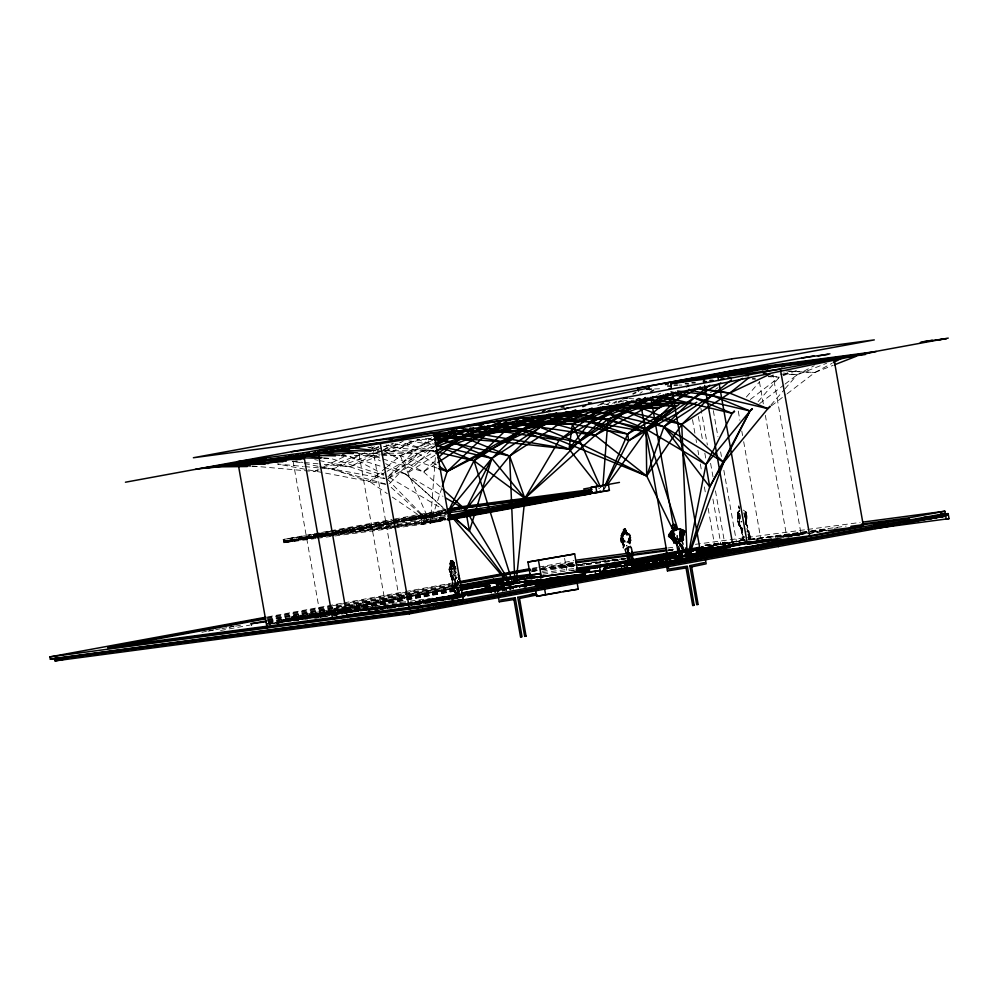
<?xml version="1.0" encoding="UTF-8"?>
<svg xmlns="http://www.w3.org/2000/svg" width="999" height="999" viewBox="0 0 999 999"><rect width="100%" height="100%" fill="white"/><g stroke="black" fill="none" stroke-linecap="round" stroke-linejoin="round"><path stroke-width="0.75" stroke-dasharray="5 3.75" d="M740.134 525.486L739.36 525.049C738.848 521.241 739.447 524.925 739.572 525.649C736.613 523.314 737.462 517.644 738.186 514.16L739.547 519.492L739.248 524.825L742.482 530.769L739.672 526.186L738.736 521.366M452.41 565.921L452.185 564.185L452.834 566.283M745.429 521.728L745.504 517.057L744.255 512.999M746.54 523.951L745.666 524.5L746.665 522.889L746.678 515.447M450.999 567.981L451.098 568.968L451.985 568.893L450.999 567.981C448.301 570.017 455.931 589.547 450.487 575.761L448.963 568.993L450.462 566.183L450.387 562.337L451.198 566.483L452.397 566.47L452.535 563.536L453.671 561.8L451.848 560.601M453.159 579.87L453.434 578.583L451.223 573.563L451.098 568.968L451.985 568.893M746.515 523.289L746.241 524.1L746.515 523.289C745.766 521.016 748.613 515.521 745.766 514.785L745.866 516.121L746.715 515.896L746.278 513.723L746.64 514.947L745.204 516.221L745.604 518.006L744.717 514.885M455.556 577.31L456.705 577.11L454.895 576.997L455.994 577.697L455.731 593.006C451.511 590.921 453.396 581.381 451.261 576.698L451.523 577.634C454.245 582.479 449.5 576.785 450.749 574.75M737.824 518.531L738.186 514.16M451.061 576.398L451.073 575.387L451.061 576.398L450.487 575.761M739.422 509.303L739.06 507.38M738.323 521.453L738.461 524.512L739.572 525.649M745.366 516.545L746.228 516.745L746.016 521.603L745.704 519.48M739.472 510.851L737.312 512.537L737.874 518.169L739.859 518.556L738.935 522.065M738.261 524.775C740.534 527.959 739.272 521.078 739.859 524.937M453.821 588.024L454.433 593.93L454.283 592.432L455.731 593.006L455.282 590.846M745.828 523.988L745.504 517.057M744.592 536.613L743.418 537.4L743.456 536.475M746.89 519.055L746.99 516.858M451.948 574.987C451.086 564.835 450.824 580.332 453.209 572.502L453.034 571.116L451.136 573.364L453.159 577.622M452.547 567.207L451.536 564.123L452.272 561.088L454.008 561.688L454.445 564.747M748.438 534.44L748.825 539.448L747.939 535.951M738.074 518.419L739.61 519.155L738.923 524.812L739.772 525.624M748.701 539.123L749.887 538.985L750.286 536.738L749.562 536.101L750.561 537.212L750.461 537.887L749.65 534.79L748.9 536.613L749.125 535.339M450.886 565.434L450.899 568.581L450.037 562.125L451.373 560.302L453.808 561.038L453.833 564.685C452.11 564.585 451.71 566.733 452.759 565.084M453.071 588.686L453.146 587.4M456.88 587.849L457.317 593.955L459.84 595.179L458.616 592.494M746.378 514.273L746.091 512L745.679 513.998L744.917 511.7M738.823 505.606L739.048 508.391M452.647 563.024L453.521 562.462L453.833 563.186L452.709 566.445M455.781 567.257L454.582 565.809L454.208 566.808C454.145 564.61 454.97 569.817 453.321 564.922L454.258 562.799L451.361 561.101M455.244 573.788L455.994 572.427M746.952 531.343L746.902 532.042L748.963 531.518L747.602 531.456L749.063 532.679L749.238 536.001M742.282 534.602L740.484 527.584L742.519 531.855L741.77 533.903L742.657 538.686L740.184 540.559L742.457 538.436M450.449 564.835L450.324 563.773L451.086 568.031L449.675 569.867L450.599 566.608M451.198 566.483L449.95 563.698M737.399 517.819L738.998 516.733L739.585 518.006L737.562 512.674L738.548 511.638L738.036 512.874L740.134 514.747L740.247 518.444M454.37 586.575L455.556 578.334L457.442 577.222M454.97 587.587L455.519 584.727L454.208 584.827L454.957 591.67L455.931 592.195M749.35 533.791L749.45 532.917M749.487 537.112L750.286 536.738L750.599 538.611L749.05 539.31L748.288 537.137M457.917 584.977L457.717 580.644M739.26 518.681L738.96 524.175M454.483 568.668L454.345 566.595L455.769 574.413M455.357 576.036L454.145 575.724L456.143 575.724M741.47 532.504L741.345 530.806M455.831 572.489L455.769 568.031L455.831 572.489L453.109 574.55L455.606 575.024L451.148 576.86M454.32 594.38L456.356 595.829L454.595 595.017L454.445 593.581M451.923 565.297L452.497 564.585M452.347 566.495L451.61 563.161L452.797 569.967M451.123 566.346L451.373 564.81L451.748 567.007M745.679 513.998L745.853 512.025M455.244 586.425L455.994 577.697L455.219 578.421L455.994 577.697M454.183 565.247L454.77 566.508L454.12 564.273L455.606 568.918M745.017 516.183L744.904 515.909M453.096 586.775L453.321 585.501M457.467 592.182L458.129 591.72L457.405 587.162M460.339 594.168L459.615 595.267L458.216 594.517L457.754 592.719M453.746 564.497L452.859 566.77M745.479 517.195L746.29 516.221L745.903 522.077M453.034 566.258L454.27 563.873M746.016 521.603L745.791 519.505L746.128 523.951M449.975 574.675L451.323 573.563M738.998 516.733L739.585 518.006M450.499 567.869L450.274 568.781L450.861 568.194M455.207 581.593L455.606 580.894M748.501 536.151L748.938 534.24L746.715 524.3L747.477 529.458L746.852 528.396M742.419 537.087L742.632 538.786L740.184 540.559L744.555 539.922L740.734 540.434M452.285 578.121L450.686 573.101L449.962 567.907L450.899 566.421L450.074 563.836L450.149 566.795L450 563.286L450.324 568.693M739.41 523.613L738.935 522.939M452.297 565.097L452.672 565.809M454.732 567.607L454.745 565.559M453.833 562.262L452.272 561.088L451.635 562.924L452.36 560.389M453.259 565.122L454.108 567.182L453.921 566.221M455.644 579.345L456.131 577.897L455.644 579.345L455.619 578.396M738.623 518.556L738.636 517.432M737.624 517.544L737.924 514.073M441.92 487.699L430.369 523.139L392.32 497.102M738.423 524.737L738.111 521.241M451.585 563.623L451.748 565.184M452.26 565.359L454.533 566.208L452.884 564.76L452.522 561.588M450.761 561.738L451.398 564.198L451.748 561.525L451.623 562.387M456.418 595.479C457.167 595.991 458.341 594.043 455.444 592.007L456.381 594.018L455.944 591.72M745.304 519.393L745.978 520.254L745.454 523.251M739.098 517.02L738.373 514.922L737.836 517.182M453.009 568.931L453.521 567.744L454.108 568.369M739.485 519.43L739.647 517.307M604.32 487.312L603.096 490.109L604.607 487.4M450.586 564.485L450.899 566.421L450.049 566.933L450.749 565.721M741.92 532.067L741.583 532.792L741.87 531.505M454.87 583.541L454.208 584.827L455.694 585.776L454.333 586.063L455.519 584.727M454.395 565.846L454.92 566.982L454.021 567.107M737.312 512.537L739.248 511.613L739.21 510.377M749.075 539.373L749.213 537.824C748.363 540.272 752.022 539.41 750.449 537.175M745.529 523.688L746.465 522.989L745.978 520.254L745.604 520.954M456.181 595.879L457.842 595.217L456.943 595.504M738.985 513.211L740.134 514.747L739.859 518.556M626.66 545.904L627.01 545.317L626.398 546.003M738.761 511.201L739.173 510.576M454.545 568.094L454.283 567.245M452.372 565.347L452.535 563.536M456.655 586.026L457.517 591.308L459.14 591.42L459.365 590.172M604.27 489.023L606.056 486.525M741.807 521.303L740.771 521.84L741.683 522.015M739.248 515.784L739.422 516.583L739.972 515.521L738.436 516.87M749.262 538.948L750.873 538.911L750.024 539.273C746.528 539.46 753.808 538.848 748.825 539.448L750.511 539.148L750.536 538.174M452.322 580.981L452.035 579.882L454.008 578.284L452.41 580.207L453.608 579.457M455.232 595.279L457.505 595.516M746.365 397.028L759.515 381.868M758.091 401.648L779.345 377.172L768.755 375.786M770.828 405.119L783.99 389.96M785.002 388.798L797.152 374.812L814.222 365.696M389.485 483.703L418.069 453.346L434.303 445.292M745.729 522.664L745.754 521.341M452.097 578.646L452.11 579.582M446.441 511.301L387.974 476.573L418.181 447.614L431.68 437.712M383.966 467.295L405.781 474.213L435.989 445.254M382.867 458.941L423.576 471.853L435.889 460.052M453.171 563.349L453.521 562.462L453.509 565.084M455.731 572.252L455.394 573.164L454.32 569.805L455.556 572.877M386.064 467.607L369.493 481.481L277.572 464.011L303.284 466.446M387.25 466.62L400.262 455.719L432.729 439.597L425.124 438.399M319.805 466.658L387.3 479.12L418.069 453.346L433.866 447.54M750.324 399.438L779.345 377.172L768.568 376.698M759.665 403.559L783.853 385.015M785.052 384.091L797.152 374.812L826.66 363.261M771.428 405.831L785.938 394.705M787.137 393.781L814.947 372.452L832.03 363.336M744.929 516.196L745.691 515.884M743.556 538.761L740.871 539.959M451.136 573.364L449.463 570.741L449.8 572.989M745.891 523.863L746.265 523.389M639.909 393.431L642.369 391.695M606.343 404.845L610.052 402.272M454.77 566.508L453.608 565.534M710.476 392.657L714.26 390.147M715.534 389.31L718.056 387.624M387.974 476.573L434.69 446.103M385.651 463.686L405.781 474.213L435.614 454.745M376.973 450.686L384.677 451.498L423.576 471.853L436.551 463.386M453.159 565.122L453.833 564.685M371.953 448.264L374.45 446.665M383.529 449.887L393.494 443.506M411.301 441.146L400.087 448.314L349.812 466.795L319.568 463.936M749.887 538.985L750.661 538.836M612.649 403.371L616.558 401.074M385.689 472.102L369.493 481.481L332.018 469.155L319.917 468.019M387.038 471.328L418.069 453.346L436.613 464.885M388.648 478.334L435.864 450.986L430.369 523.139L389.56 485.864M376.286 448.526L378.971 447.003M377.135 451.298L384.677 451.498L403.496 440.821M741.683 540.334L744.63 539.785M783.291 375.075L791.171 370.866M740.184 540.559L743.643 539.398M432.917 440.022L418.181 447.614L391.084 443.194M452.023 575.436L451.136 575.874L452.535 575.399M459.865 594.717L459.84 595.179M614.248 403.284L616.932 401.948M657.916 394.543L660.601 393.206M252.148 465.996L314.21 471.528L322.327 467.495M323.676 466.82L346.678 455.407M385.464 484.003L332.018 469.155L364.485 453.047L380.045 454.208M319.28 460.539L349.812 466.795L382.28 450.674L434.34 450.974M374.388 448.514L378.621 446.578M383.703 450.025L400.674 442.27M419.88 439.26L400.087 448.314L383.666 446.416M597.752 405.606L600.586 404.383M369.018 448.002L371.865 446.828M376.848 449.75L382.555 447.402M383.978 446.815L392.52 443.294M453.134 580.294L453.434 579.47M451.473 574.45L449.088 569.755L449.25 567.769L449.113 569.705L451.298 573.239M768.568 376.785L774.2 374.588M783.566 375.524L799.025 369.48M788.76 371.278L814.947 372.452L833.228 365.297M450.599 560.801L451.236 560.564M314.21 471.528L364.485 453.047M332.018 469.155L382.28 450.674L418.069 453.346L381.318 453.134M381.893 455.606L400.262 455.719L433.304 443.568M292.27 461.688L298.251 460.626M384.677 451.498L418.381 439.635M451.186 572.976L450.799 573.051M410.252 601.136L439.523 597.24L439.847 599.088L435.639 600.411L411.001 603.683M435.839 601.573L440.047 600.249L439.885 599.275L435.664 600.599L460.039 596.128M453.321 575.299L454.258 575.012M741.146 540.621L740.371 540.147L741.645 539.81M742.532 534.253L743.468 537.999L744.767 537.649M749.063 537.362L750.099 538.324M626.348 558.866L550.237 568.98L550.062 568.006L573.713 563.324M550.237 568.98L570.841 564.685L570.629 563.736M574.637 564.797L559.989 568.269L571.178 565.621M396.878 524.388L421.453 521.128L445.154 516.72M445.417 518.269L421.728 522.677M421.453 521.128L421.853 523.351L445.542 518.943M397.302 526.81L421.89 523.551L445.579 519.13L283.466 541.033L315.484 535.152M452.909 577.01L453.608 576.848M725.424 544.542L725.012 542.22L708.391 545.654M714.66 545.304L725.149 542.994M455.307 572.939L456.081 572.777M332.38 613.423L281.581 620.167L458.479 587.424M405.094 597.939L281.706 620.854L332.505 614.098M328.958 613.998L281.743 621.041L281.905 622.015L344.38 610.539M276.323 623.176L292.158 619.88L291.995 618.918M277.123 623.201L292.195 620.079L329.171 615.159M445.791 510.402L409.091 517.907L331.78 531.443M332.055 532.991L409.365 519.455L446.066 511.963M446.178 512.637L409.49 520.142L332.18 533.678M598.651 488.586L599.65 488.386M458.042 592.195L458.816 592.045M327.747 531.306L283.192 539.485L283.591 541.708L447.365 519.63M330.532 530.794L391.783 519.542M394.568 519.03L446.066 509.565M318.531 534.79L283.192 539.485L330.307 531.555M331.83 531.281L445.804 510.339M316.883 534.902L328.009 532.854M334.977 531.568L392.058 521.091M394.842 520.579L446.341 511.113M315.609 535.826L283.591 541.708L313.986 536.863L313.586 534.627L330.269 531.705M316.908 535.626L330.582 533.104M332.105 532.829L392.17 521.765M392.894 521.665L446.466 511.788M315.634 536.026L283.616 541.908L283.766 542.757L316.034 538.473M317.033 535.764L330.956 533.216M332.342 532.954L392.207 521.953M394.992 521.441L446.503 511.988M330.706 533.791L317.02 536.301L330.657 533.941M332.217 533.503L391.483 522.614M393.007 522.34L446.203 512.562M317.058 536.488L330.731 533.978L316.933 535.776L330.544 533.266M391.521 522.814L332.255 533.703L391.995 525.799M393.044 522.527L446.228 512.762L409.528 520.329L335.239 533.341M318.806 536.326L283.766 542.757L314.123 537.637L283.616 541.908L318.956 537.212M320.329 536.051L394.955 522.352M396.478 522.077L445.217 513.136M317.158 537.075L330.831 534.565M332.355 534.278L391.62 523.389M393.144 523.114L446.341 513.336M433.966 516.321L421.441 518.618L422.465 524.425L440.172 521.441L439.148 515.634L433.966 516.321L434.99 522.127L440.172 521.441M411.563 520.604L447.352 514.023M393.256 524.05L445.317 516.908M445.591 518.456L393.531 525.599M396.753 526.061L445.741 519.33M394.38 528.071L422.04 524.4L441.183 520.167M267.52 616.907L342.595 603.121M344.118 602.834L403.871 591.858M405.407 591.583L459.041 581.73M532.579 568.219L537.175 567.37M538.711 567.082L573.95 560.614M267.008 617.757L331.343 605.943M332.879 605.656L458.491 582.579M532.017 569.068L536.613 568.231M267.145 618.531L458.628 583.354M532.155 569.842L574.338 563.024M267.645 619.343L457.917 584.328M531.456 570.816L574.35 562.937M209.216 630.769L213.811 629.932M229.121 627.11L233.716 626.273M267.42 620.079L458.903 584.902M532.43 571.391L538.548 570.267M201.91 632.33L206.481 631.281M208.042 631.193L214.173 630.069M215.709 629.795L220.267 628.758M221.828 628.671L227.959 627.534M229.495 627.26L234.053 626.223M235.627 626.136L241.758 624.999M267.794 620.217L345.916 605.669M347.477 605.581L407.205 594.405M408.766 594.318L457.767 585.114M531.356 571.803L540.509 569.917M542.082 569.83L574.225 563.723M268.032 620.616L332.417 608.778M333.953 608.503L346.216 606.243M347.752 605.968L407.542 594.979M409.078 594.705L458.141 585.689M291.958 618.718L291.633 616.883L404.77 596.091M406.293 595.816L458.279 586.263M220.567 630.494L249.688 625.149M268.069 621.765L332.43 609.939M333.966 609.665L346.216 607.417M347.752 607.13L407.517 596.153M409.041 595.866L458.079 586.863M542.357 571.378L574.525 565.471M574.9 565.534L559.989 568.269L573.901 566.433M268.306 622.165L458.416 587.237M281.581 620.167L458.316 587.699M406.618 597.652L458.603 588.099M267.782 623.376L405.257 598.114M406.655 597.852L458.728 588.299M328.933 612.175L281.743 621.041L329.458 614.71M330.494 612.087L342.645 609.652M344.205 609.565L405.119 598.176M406.668 598.089L458.441 588.374M344.143 610.327L267.957 624.338L271.041 624.013M345.666 610.052L405.432 599.088M406.818 598.813L458.891 589.26M345.704 610.239L405.332 599.288M406.843 599.063L458.841 589.46M277.223 623.239L280.282 622.677M281.805 622.402L329.158 613.698M330.681 613.423L344.43 610.889M345.966 610.614L405.532 599.662M407.068 599.388L458.991 589.847M286.426 621.753L459.028 590.034M293.893 620.766L329.058 614.298M330.582 614.023L344.343 611.488M345.879 611.213L405.494 600.262M407.03 599.974L459.003 590.421M571.753 570.754L576.361 569.905M713.523 545.829L719.642 544.705M721.166 544.418L733.378 542.182M460.402 594.155L454.033 595.004L459.902 593.331M439.523 597.24L459.39 593.593M458.816 593.856L421.653 601.273L460.002 593.906M407.28 602.984L459.065 594.255M421.653 601.273L459.465 594.517M379.92 609.477L386.039 608.354M387.562 608.079L461.126 594.467M775.274 536.85L789.073 534.315L800.274 533.416L777.185 537.062M381.243 609.365L385.851 608.516M387.387 608.229L461.051 594.692M775.449 536.938L787.624 534.702L787.899 536.251L783.328 537.087M390.721 608.091L461.388 595.079L435.514 599.737L439.722 598.401L410.452 602.297M398.376 606.93L401.448 606.368M402.984 606.081L461.301 595.367M781.905 536.463L801.685 532.829L801.96 534.378M411.014 604.932L461.538 595.654M781.892 536.8L800.274 533.416M782.055 537L786.663 536.163L765.359 415.359M410.676 605.556L415.284 604.707M416.82 604.42L461.326 596.116M461.451 596.316L440.047 600.249L345.729 612.737M461.488 596.503L435.464 601.048M785.763 537.062L801.098 534.24L773.051 375.212M440.409 600.736L443.456 600.174M444.98 599.887L460.214 597.09M427.809 603.121L430.881 602.559M441.62 600.586L446.228 599.737M447.764 599.45L461.501 597.09M788.273 536.9L792.831 536.063M794.355 535.776L798.925 534.94M450.961 599.437L454.021 598.876M455.544 598.601L460.127 597.752M452.435 599.35L457.018 598.513M318.569 536.251L314.023 537.05L318.619 536.438M320.08 535.988L333.728 533.603M542.607 567.195L574.213 562.25M541.533 569.767L563.848 565.996L563.436 563.673M736.438 541.62L743.88 540.359M749.824 539.36L809.315 531.031M754.432 539.373L758.89 538.623M266.433 624.625L270.654 623.913M272.053 623.676L279.096 622.489M437.874 519.917L444.493 518.831M437.987 520.591L444.617 519.517L444.218 517.282L437.599 518.369L438.136 521.441L444.805 520.604L444.655 519.705L438.024 520.791M283.466 541.033L313.861 536.176M745.204 516.221L745.866 516.121M745.142 539.984L741.97 540.284M445.454 513.086L409.091 517.907L409.49 520.142L445.879 515.509M409.365 519.455L445.729 514.635M422.053 518.294L436.863 516.333M313.586 534.627L328.908 532.592M335.04 531.78L391.733 524.25M320.067 534.59L333.891 532.754M335.427 532.554L395.342 524.6M320.142 536.238L395.217 526.273M320.492 537.012L395.766 527.01M317.57 538.261L392.844 528.271M667.757 548.001L675.436 546.977M695.441 544.33L806.193 529.62M807.741 529.42L860.114 522.465M668.081 549.787L675.774 548.763M705.007 544.88L725.012 542.22M810.838 530.831L846.141 526.136M668.156 550.324L675.848 549.3M705.069 545.429L743.518 540.322M749.675 539.497L828.171 529.083M834.34 528.259L837.424 527.847M668.219 550.561L673.076 549.825M705.144 545.654L733.403 541.82M734.952 541.608L747.327 539.972M748.875 539.76L809.365 531.818M810.738 531.543L827.796 529.37M668.094 550.786L672.739 550.174M706.768 545.654L729.982 542.569M731.518 542.37L739.26 541.346M748.538 540.109L767.107 537.649M768.656 537.437L827.447 529.632M708.778 545.779L730.431 542.907M756.73 539.41L759.814 538.998M775.286 536.95L806.218 532.842M812.412 532.017L827.884 529.97M710.364 545.766L730.469 543.094M776.872 536.938L806.255 533.041M812.449 532.217L827.909 530.157M561.301 565.946L573.926 564.285M713.174 545.791L716.495 545.354M722.689 544.53L725.774 544.118M780.993 536.775L807.292 533.279M808.691 533.229L828.458 530.606M550.062 568.006L574.812 564.722M582.554 563.698L585.639 563.286M591.545 562.325L596.478 561.85M602.659 561.026L605.756 560.614M611.95 559.79L615.034 559.378M621.228 558.553L624.325 558.154M781.842 537.05L823.526 531.518M561.513 566.908L574.263 565.209M575.436 565.059L598.988 561.925M600.199 561.763L617.544 559.465M618.756 559.303L625.262 558.441M787.399 536.913L790.646 536.475M796.678 535.676L799.912 535.252M577.609 564.984L620.916 559.228M622.464 559.028L625.561 558.616M787.974 537.05L791.058 536.638M577.884 564.984L625.799 558.628M580.082 565.609L584.715 564.997M586.263 564.785L593.993 563.761M595.541 563.548L603.271 562.524M604.807 562.325L612.537 561.301M614.085 561.088L618.718 560.476M542.644 572.664L574.962 568.381M542.919 574.213L575.499 569.767M453.933 594.417L460.302 593.581M291.633 616.883L347.09 609.515M348.626 609.315L408.716 601.336M291.833 618.044L347.29 610.676M348.838 610.476L408.916 602.497M268.169 621.453L343.906 611.4M345.454 611.188L405.731 603.184M333.554 613.199L439.847 599.088M330.507 613.798L344.368 611.962M345.904 611.75L439.885 599.275M334.041 613.898L409.465 603.883M330.994 614.497L406.418 604.482M407.967 604.283L434.128 600.811M268.444 623.001L344.543 612.924M358.441 611.276L330.706 614.959L358.516 611.4M359.977 611.076L433.928 601.261M266.258 623.651L329.308 615.284M364.672 610.589L429.245 602.01L429.52 603.558M283.454 621.803L288.062 621.191M289.61 620.991L306.543 618.743M308.079 618.531L326.548 616.083M332.704 615.272L352.722 612.612M368.107 610.564L372.727 609.952M374.263 609.752L406.593 605.456M408.129 605.257L434.303 601.773M298.526 620.229L292.37 621.041L292.195 620.079M304.695 619.405L307.767 618.993M313.936 618.181L318.556 617.569M320.092 617.357L327.797 616.333M333.953 615.521L337.038 615.109M380.169 609.378L383.254 608.978M389.423 608.154L392.495 607.742M398.663 606.93L401.748 606.518M414.061 604.882L421.765 603.858L418.656 604.407M423.314 603.658L431.006 602.634M277.198 623.189L280.269 622.789M315.634 618.094L318.706 617.682M324.862 616.87L327.934 616.458M334.091 615.634L337.163 615.234M453.234 561.313L453.971 562.237M749.238 538.523L750.773 539.035M654.545 388.986L662.262 388.623M450.761 560.714L451.548 560.676M252.01 466.471L259.777 466.371M453.196 579.145L455.644 579.295L454.183 579.258M678.833 385.102L681.892 385.09M372.14 453.084L379.795 453.134M354.333 455.444L380.357 455.594M421.815 439.448L432.729 439.597M357.817 453.621L366.883 453.858L381.418 458.479M341.533 456.031L349.076 456.231L382.517 466.833M323.726 458.391L331.268 458.591L383.616 475.199M454.87 572.502L454.632 570.854M780.207 374.063L797.152 374.812L783.528 373.014M752.297 379.133L755.381 379.27M292.32 461.501L302.934 462.362M785.926 370.879L814.947 372.452M340.609 455.069L345.167 455.319M434.315 450.874L400.087 448.314L384.178 444.555M381.593 454.32L400.262 455.719L436.938 468.019M628.783 398.451L634.989 398.963M618.731 401.448L624.937 401.96M604.033 404.071L608.691 404.458M304.445 462.5L318.057 463.798M304.795 466.583L318.406 467.869M362.25 453.371L366.883 453.858L380.294 460.876M341.371 455.419L349.076 456.231L383.953 474.475M323.564 457.779L331.268 458.591M747.052 529.52L747.364 530.594L748.763 530.756M454.208 563.236L453.571 562.612M752.459 378.346L755.494 378.746M425.187 438.224L432.717 439.448M408.891 440.834L434.478 445.005M385.514 484.315L369.493 481.481L387.25 493.631M457.292 595.641L454.595 595.017M622.09 399.8L628.209 400.949M453.696 565.871L454.857 566.096M314.71 459.602L317.757 460.227M295.379 461.65L303.009 463.211M304.533 463.524L318.269 466.346M434.79 451.523L400.599 442.27M367.819 447.265L372.152 448.289M373.601 448.626L379.395 450M342.345 454.383L345.229 455.057M456.343 592.882L454.533 594.655M743.293 510.089L746.091 512M416.945 439.46L434.515 444.805M745.316 523.351L745.229 522.789M349.812 466.795L384.415 478.171M743.468 537.999L742.107 537.025M739.16 507.579L738.873 506.605L739.285 508.366M454.72 593.943L455.919 594.417L455.282 593.618M452.048 578.421L451.373 578.146L451.785 579.47M739.722 524.138L738.998 523.301M747.364 530.594L748.963 531.518M742.032 529.707L742.869 530.132M739.61 519.155L739.123 518.518M454.657 580.169L454.62 579.482L455.357 581.106M457.517 591.308L458.379 591.77M742.694 529.395L739.672 526.186M445.492 510.039L405.781 474.213L442.982 496.316M738.798 515.809L738.373 514.922M739.46 525.462L740.097 525.874M457.367 594.667L456.118 592.307M455.731 593.006L454.333 591.808L453.871 587.037M739.372 516.033L740.321 516.858M749.899 536.638L750.561 537.212M459.14 591.42L459.49 590.933M405.781 474.213L446.291 510.364M423.576 471.853L441.733 488.224M741.97 527.734L742.969 528.696M454.47 567.257L454.245 566.308L454.92 566.982M387.3 479.12L430.369 523.139L400.262 455.719M738.548 515.684L739.685 521.366L739.547 519.492M451.261 573.801L450.437 572.839L450.911 574.05M741.008 529.033L742.482 530.769M452.185 567.082L450.974 562.912L451.436 566.87M454.682 580.744L457.305 591.133M452.584 576.535L453.134 577.909L452.634 577.185M454.245 566.308L456.031 568.931M451.86 565.209L451.298 562.025L452.023 564.26M740.321 525.312L741.158 527.897M749.937 537.862L750.424 538.648M458.866 591.895L459.265 592.569M454.021 564.46L454.52 565.322M459.203 595.304L459.315 594.53L460.364 594.954L460.177 594.08M745.828 520.916L747.464 528.733L747.427 526.423M750.137 536.238L747.14 525.649M451.373 563.274L451.91 564.61M458.928 590.696L459.465 592.02M744.73 513.798L745.754 516.945M745.092 512.237L746.066 514.797M745.866 515.059L746.028 520.429L745.741 519.667M738.124 516.271L737.549 514.747L737.724 515.896M740.496 527.971L740.796 528.783M749.337 538.886L746.94 530.706M457.442 584.303L457.929 585.864M452.01 580.619L452.572 582.479M748.538 537.737L748.75 538.598M743.768 512.899L745.042 518.244M453.896 570.429L453.521 567.744M453.484 563.136L453.796 564.56M459.365 591.096L459.503 591.733M457.442 586.987L458.354 591.483M451.523 577.634L451.323 576.136M759.427 381.718L763.473 404.657M738.286 411.126L739.897 420.304M741.782 431.006L742.594 435.589M743.681 441.708L760.664 538.049M713.336 410.614L717.919 436.613M720.616 451.898L721.428 456.493M723.85 470.254L736.525 542.12M700.898 408.266L707.367 444.967M710.601 463.311L713.036 477.072M715.459 490.846L724.899 544.355M698.351 416.433L702.672 440.896M704.832 453.134L705.906 459.24M712.911 499.001L721.003 544.88M692.507 419.642L694.929 433.404M696.016 439.523L696.553 442.582M697.901 450.224L698.713 454.807M700.324 463.986L701.673 471.628M704.37 486.925L705.456 493.044M708.141 508.329L714.622 545.029M603.471 486.675L603.983 489.585M564.597 558.366L566.695 570.279M440.759 517.744L441.146 519.967M426.623 517.932L427.647 523.738M421.89 523.551L422.04 524.4M422.739 600.936L423.014 602.484M372.59 447.202L400.636 606.231M358.953 453.708L386.176 608.154M293.044 460.901L320.554 616.87M456.019 583.229L456.481 585.901M451.098 568.968L451.386 570.941M739.385 515.359L739.884 519.218M456.73 584.34L456.88 585.676M457.505 580.219L457.779 583.004M458.129 581.406L458.341 584.328M453.384 584.627L453.446 585.988M451.386 571.84L451.436 573.601M453.708 563.136L453.521 563.936L453.708 563.136M453.259 564.035L452.884 564.76L452.622 562.662L453.259 564.035M451.348 563.911L450.974 562.912L451.348 563.911M453.896 568.493L453.646 567.807L453.896 568.493"/><path stroke-width="1.5" d="M673.975 539.185L671.915 538.723L672.976 537.499L672.19 534.178L670.853 535.476L670.104 535.039L672.827 538.361M677.172 535.614C676.585 538.449 679.57 543.781 681.455 539.71L680.456 536.588L680.644 531.98L680.107 540.771L677.734 541.708L679.345 542.532L676.348 541.545L673.826 542.857L673.888 540.684M672.439 528.271L674.013 529.32C674.013 531.98 673.526 528.596 675.399 528.571L677.409 529.408L674.874 528.958L673.913 529.695M680.719 558.941L681.992 557.929L680.119 558.816L679.657 556.156L679.195 558.291L680.931 555.469L680.544 553.046M626.548 533.803L626.186 531.693M681.605 546.366L679.807 543.781L678.021 543.156M676.161 527.734L674.337 524.537L676.161 527.734L675.761 529.882L676.273 529.295L676.061 528.646L675.761 529.882L675.199 527.684M673.001 537.4L671.84 534.315L676.023 539.198L677.022 543.344M622.714 541.296L623.164 542.107L623.201 539.972L623.626 542.17L622.602 537.812L622.564 542.819M623.826 533.454L622.577 532.205L623.501 533.241L622.827 536.038C623.476 530.968 618.731 540.621 621.927 542.669M628.171 564.073C628.758 563.836 631.443 565.047 629.482 561.488L628.92 563.473M674.088 530.319L673.426 527.809M632.904 562.312L631.83 563.536M629.845 543.718L629.395 538.311L629.969 536.9L630.594 537.749M624.974 533.678L623.888 533.953L623.651 532.579L622.926 535.764M622.177 538.623L622.015 541.508L621.316 538.811M623.139 534.328L622.814 535.002L622.627 532.679L622.652 536.238M629.482 561.488L628.109 564.21L629.82 563.661M678.995 529.195L684.165 530.769L684.065 533.778L681.805 536.975M673.476 539.522L672.901 540.571L672.976 539.323L669.942 537.287L671.39 537.562L670.604 535.476M623.501 533.241C622.814 530.457 622.477 537.849 621.603 535.077M673.588 536.238L673.314 538.399M674.05 530.407L674.063 529.358L677.709 528.908M602.946 485.377L607.979 419.368L652.534 397.215M678.196 551.036L679.17 554.969L680.307 553.908L679.957 556.268M686.75 555.844L687.999 557.23L691.058 556.318L687.712 552.235M626.023 530.981L625.224 532.23L626.023 530.981L625.886 532.991L625.561 530.919L625.886 532.991L625.849 532.23L626.823 533.354L625.661 531.443L626.835 533.404L626.748 532.654M691.083 555.993L689.148 556.605M627.047 534.403L628.808 533.916L630.019 535.264M674.025 540.084L674.15 538.886M633.391 562.2L633.791 563.236L631.468 563.598M516.033 583.391L524.862 498.376L559.228 440.122L602.634 407.417M622.764 532.417C623.463 534.865 621.328 536.65 621.84 535.002L621.366 535.664L622.677 535.389M671.653 536.75C668.93 534.502 675.361 539.21 673.289 534.49L672.19 534.178L672.514 535.501L671.84 534.315M682.429 533.866L683.254 531.393M622.489 533.703L622.727 532.991L622.702 534.665L622.664 532.579M682.18 537.075L683.241 533.416L682.442 531.68L680.669 532.23L680.394 529.208L679.407 528.883M632.23 562.874L632.33 562.125C629.732 564.21 636.413 562.762 632.192 563.099M598.663 486.663L569.043 449.088L572.377 424.1L608.878 405.969M672.339 538.324C674.462 536.9 670.304 538.761 672.976 539.323L669.58 536.9M622.901 533.478L624.2 533.703L623.189 533.516L624.163 533.329L623.651 532.579M674.063 529.358L674.65 530.119M672.502 537.025L671.153 535.676L673.101 536.962L673.438 535.676L673.151 536.6M626.148 531.755L626.236 532.829C627.135 536.188 624.974 530.282 626.535 532.567M622.452 533.354L622.702 534.665M673.913 530.382L674.113 529.77L674.4 530.544M676.023 539.198L675.174 539.31L674.737 542.382L673.826 542.857M630.032 542.594L630.494 539.972M671.128 535.801L672.065 534.74L671.503 530.968L673.751 530.332M688.835 551.848L705.931 464.66L732.192 413.336L734.215 411.014M682.679 532.529L683.241 533.416L682.305 532.292L682.854 531.868M630.357 563.973L630.257 562.712M672.377 536.738L673.801 537.712L673.751 536.051L673.101 536.962M672.165 527.909L672.265 525.586L674.337 524.537L673.875 525.362M622.827 543.306L623.101 541.446L623.189 543.918L622.827 543.306L624.113 545.566M628.783 542.619L629.994 540.334L629.445 541.433M683.466 539.123L683.266 539.91L677.734 541.708M690.321 556.393L688.448 555.082M682.042 557.554L681.793 555.806C681.693 557.454 677.759 558.903 680.706 558.016M621.853 535.526L622.302 535.089L621.366 535.664M623.438 529.945L624.088 531.368M682.217 537.337L683.478 535.639M670.729 536.675L671.403 537.025M680.107 540.771L680.918 540.234M632.891 562.412L631.256 563.324M623.413 541.87L622.864 538.536L624.2 541.271M510.564 584.977L469.455 531.018L491.833 458.404L522.04 429.445L542.007 416.908M688.711 555.044L709.727 486.875L749.999 410.976L752.022 408.641M670.966 536.513L671.091 536.288M628.995 542.807L628.846 539.235M691.058 556.318L690.409 556.718M677.022 545.192C678.458 540.671 674.462 542.432 674.75 540.059M631.543 563.299L632.03 561.738L633.266 562.2L632.817 558.191M442.395 486.226L447.215 471.466L485.464 435.064L518.793 423.788L530.144 418.856M679.657 557.792L681.53 556.88L681.605 558.029L679.732 558.429L679.645 557.742L681.393 557.03L681.793 555.806M680.169 545.404L680.057 543.194L685.626 552.41M622.602 534.178L622.777 533.266L622.839 534.915L621.84 535.002M673.801 531.668L646.703 475.999L663.935 426.785L694.143 397.827L709.927 385.164M681.256 531.843L679.857 534.727M688.973 555.144L723.738 462.3L749.999 410.976L752.409 409.128M683.191 538.199C684.04 535.889 679.807 535.264 682.642 533.616M624.924 529.807L624.875 528.971L624.924 529.807L623.563 529.408M681.018 558.616L681.468 557.567M604.932 485.914L627.659 434.053L658.428 408.291L673.601 398.226M622.489 533.803L622.777 533.266M672.527 536.7L673.863 537.2M629.52 562.562L629.807 563.936M629.045 540.447L627.21 542.207M627.434 548.513L628.246 550.749L627.659 548.538M672.002 538.299L668.631 536.313L669.892 533.791L668.556 535.988M676.373 541.97L678.533 541.57L678.646 539.173L678.933 541.258M627.909 547.477L628.084 550.549M676.41 541.72L675.761 539.235L675.774 541.858L675.761 539.235L676.161 540.584M682.667 539.335L681.955 538.748L683.266 539.91L681.992 539.91L680.481 535.214M524.2 419.268L504.233 431.805L474.026 460.764L447.764 512.087L513.211 588.761M605.319 486.026L628.708 440.684L678.97 404.632M683.241 536.213L684.79 531.256L684.165 530.769M679.632 558.216C678.721 557.717 679.72 559.602 679.894 557.792M679.17 554.969L680.307 553.908M673.751 536.051L673.338 536.513M602.984 407.155L625.898 411.276L663.935 426.785L709.727 486.875L723.738 462.3L769.817 406.281M623.189 533.516L624.15 533.541L623.301 533.941M623.101 540.234L622.315 538.074M680.456 536.588L680.794 535.914L681.842 538.374L682.155 535.464L680.881 532.904L682.429 535.876M673.476 527.947L671.94 527.11M679.707 528.733L683.853 530.469M679.819 554.108L680.044 554.994L679.819 554.045M675.361 530.444L676.273 529.295L675.561 530.344M498.926 424.175L522.04 429.445L559.228 440.122L646.703 475.999L681.743 424.425L711.95 395.467L731.38 379.87M606.955 485.289L645.466 431.693L676.236 405.919L626.485 402.098M433.541 436.176L504.895 442.182L569.043 449.088L590.172 421.728L632.055 400.924M626.435 533.916L626.698 533.578M570.991 413.049L539.835 427.085L509.627 456.043L465.571 509.727L469.455 531.018L447.764 512.087L491.833 458.404L559.802 414.535M688.711 389.485L711.95 395.467L749.999 410.976L705.931 464.66L709.727 486.875M633.428 563.036L633.541 562.012M669.193 534.153L671.503 530.968M672.265 525.586L674.337 524.537M679.732 557.617L681.018 557.142M671.003 532.055L671.703 531.705L672.202 532.767L670.953 533.616M455.619 430.844L435.989 445.254L474.026 460.764L524.862 498.376L577.884 442.594L608.091 413.636L622.914 403.334M623.426 544.517L623.838 544.58M514.96 583.566L519.155 579.47L535.089 576.535L537.762 577.709M438.124 457.904L453.783 442.894L473.426 428.484M516.733 421.815L539.835 427.085L577.884 442.594L646.703 475.999L646.141 429.145L676.348 400.187L689.697 389.473M676.373 529.832L676.073 528.683M681.318 539.048L680.794 535.914M434.74 437.1L453.783 442.894L491.833 458.404L524.862 498.376L595.154 435.364L625.898 411.276L645.654 397.54M672.502 536.426L673.95 537.362M681.842 537.225L683.066 537.025L684.79 531.256M627.847 550.574L630.381 561.188M681.805 534.852L682.23 535.464L680.881 532.904L681.817 534.74L680.182 533.691L681.53 534.915M749.175 377.51L729.745 393.107L681.743 424.425L625.898 411.276L591.808 408.641M459.115 579.333L459.478 577.872M682.592 539.81L683.229 539.86L682.554 540.746L681.53 538.598M660.376 396.079L732.192 413.336L734.615 411.488M677.534 390.971L711.95 395.467L767.794 408.616L770.217 406.755M433.803 434.59L450.537 437.237L485.464 435.064L569.043 449.088L607.979 419.368L658.254 400.886L675.711 392.182M434.14 435.914L437.824 433.216M491.221 426.123L471.59 440.534L437.849 462.537M627.572 402.135L622.639 405.606L572.377 424.1L493.981 424.3M647.839 398.027L640.446 403.246L590.172 421.728L519.692 420.941M668.106 393.931L658.254 400.886L639.635 399.35M626.673 534.915L628.746 534.265L629.932 536.113M672.727 525.062L673.601 524.45M663.448 395.179L643.693 408.916L595.154 435.364L539.835 427.085L505.544 423.301M680.669 532.23L682.305 532.292M436.913 453.896L453.783 442.894L484.602 426.998M437.799 452.235L474.026 460.764L522.04 429.445L553.184 415.422M434.215 439.697L453.783 442.894L509.627 456.043L577.609 412.175M567.382 411.888L590.284 415.996L646.141 429.145L694.143 397.827L720.766 382.979M625.761 548.888L626.448 548.451M674.113 525.936L674.45 525.162M548.626 414.185L504.895 442.182L447.215 471.466L438.411 468.519M566.421 411.825L554.395 419.056L504.895 442.182L450.087 431.993M584.228 409.453L572.19 416.695L521.066 430.344L468.344 434.865L434.34 432.754M680.007 531.755L681.418 534.69M607.442 406.443L604.845 407.979L600.324 407.879M628.746 564.123L629.495 563.686M439.26 466.521L447.215 471.466L521.066 430.344L554.395 419.056L575.686 409.827M700.299 386.825L676.348 400.187L652.409 397.065M742.557 378.396L711.95 395.467L663.935 426.785L608.091 413.636L585.189 409.515M675.424 541.533L674.737 542.382L675.774 541.77L674.4 540.284M465.397 429.258L435.651 444.617M484.54 426.173L435.864 450.986L447.215 471.466M506.406 421.628L486.138 432.505L435.864 450.986M531.78 416.608L590.172 421.728L628.708 440.684L696.778 402.26M833.341 362.625L841.22 358.416M449.001 431.73L434.265 439.323L485.464 435.064L536.588 421.416L550.786 415.259M466.808 429.358L435.989 445.254L491.833 458.404L465.571 509.727L511.226 584.552M623.426 534.428L622.852 534.927M528.508 418.818L518.793 423.788L506.73 422.477M542.382 411.725L545.154 410.302M673.388 538.898L672.464 539.16M680.444 531.443L681.942 530.694M633.066 393.906L635.751 392.57M650.861 391.546L653.546 390.209M668.668 389.185L671.353 387.849M686.463 386.825L689.16 385.477M611.813 405.419L590.284 415.996L556.206 413.374M618.543 402.11L621.228 400.786M633.653 401.074L608.091 413.636L559.228 440.122L504.233 431.805L469.942 428.022M636.338 399.75L639.035 398.426M656.83 396.054L625.898 411.276L577.884 442.594L522.04 429.445L487.749 425.661M295.304 455.544L298.027 454.245M313.112 453.184L315.834 451.885M330.906 450.824L333.641 449.513M600.262 407.117L604.845 407.979L658.428 408.291L674.899 400.512M769.992 374.163L729.745 393.107L695.329 388.611M713.81 376.261L716.608 374.962M767.22 369.18L770.017 367.869M671.74 530.644L674.537 529.37M535.389 417.782L504.233 431.805L481.131 426.536M434.14 438.961L452.36 430.794M456.568 428.908L459.378 427.647M547.177 411.476L550.024 410.239M553.633 414.036L556.468 412.799M564.984 409.103L567.819 407.879M582.792 406.743L585.626 405.519M592.07 408.079L572.19 416.695L550.686 416.084M600.586 404.383L603.433 403.146M512.087 423.114L471.59 440.534L436.963 434.877M684.265 391.833L643.693 408.916L609.602 406.281M434.165 439.036L454.17 431.168M461.313 428.359L464.173 427.235M473.414 428.246L434.74 443.044M479.12 425.999L481.98 424.875M499.787 422.515L436.738 446.491M517.582 420.142L486.138 432.505L452.147 430.394M817.294 362.325L820.104 361.226M833.69 360.514L837.911 358.853M834.627 364.747L855.718 356.493M598.476 409.178L557.642 424.725L523.351 420.929M288.536 456.143L291.408 455.119M306.331 453.783L309.215 452.759M324.138 451.423L327.01 450.399M341.945 449.063L344.817 448.039M728.171 374.063L731.106 373.039M744.505 372.202L748.9 370.679M762.299 369.842L766.708 368.319M781.568 366.97L784.502 365.946M672.215 527.772L672.439 525.774M628.646 554.507L626.972 548.039L629.033 547.652M680.169 544.917L682.03 545.929L679.844 543.818L680.556 544.855M802.035 358.117L813.923 355.931M818.069 355.994L829.944 353.808M920.341 342.407L932.217 340.234M948.251 338.099L267.844 463.311M680.819 540.609L680.381 537.312M449.113 511.326L448.851 509.777L461.388 506.755L591.97 489.41M450.512 510.988L461.663 508.304L572.265 493.606M938.798 515.821L948.126 513.611L949.05 518.631L946.253 519.143L945.716 516.146L934.902 517.582L942.644 516.508L942.369 514.96L409.066 612.312L54.808 659.352L55.082 660.901L409.34 613.861L942.644 516.508M448.076 516.021L480.294 508.454L590.209 490.459L590.609 492.694L447.652 518.956M460.064 514.822L467.395 513.099M471.79 512.075L474.712 511.376M451.398 517.569L454.333 516.87M476.298 511.713L479.233 511.026M451.436 517.757L454.358 517.07M476.336 511.913L479.258 511.226M497.539 592.095C498.464 574.313 495.916 588.174 496.903 584.477M665.883 553.458L667.207 560.601M701.673 546.878L702.447 546.715M703.034 546.615L704.482 554.083M522.052 636.825L515.234 597.789M524.7 636.351L525.449 636.188L524.7 636.351L517.732 597.327M526.036 636.101L519.53 598.463L537.262 594.867M686.038 567.857L692.682 605.481L694.168 605.219L687.337 566.171L668.656 569.143L668.219 566.333M698.139 604.482L691.633 566.833M671.178 532.255L671.877 532.105M265.484 618.044L107.942 647.364L453.571 601.46L453.983 603.796L418.206 610.364L50.362 659.203L49.95 656.88L265.984 617.195M482.704 585.876L460.539 590.147M503.246 590.446L502.347 585.314L509.777 584.278L510.689 589.435M682.167 557.929L681.256 552.797L681.892 552.659L682.804 557.817M691.196 555.981L690.284 550.811L690.908 550.674L691.82 555.806M529.582 594.88L536.263 593.468L517.782 597.265M689.884 565.646L704.432 562.574M691.583 566.895L706.131 563.823L705.269 558.578M345.929 445.042L465.709 425.699L648.588 388.012M665.359 384.553L668.406 383.928M672.976 382.992L733.94 370.429L876.348 351.511L608.116 406.793L337.849 450.449L195.429 469.355L266.071 457.942M583.578 491.545L591.62 489.972M587.874 492.307L591.895 491.52M584.265 493.031L583.978 493.781L584.977 493.581M587.999 492.982L592.007 492.195M587.737 493.356L590.634 492.882L590.796 493.781L584.128 494.667L585.014 493.768M588.024 493.181L592.045 492.395M628.021 546.94L629.058 546.74M665.609 553.496L665.084 553.583M125.437 482.217L803.933 357.567L828.046 354.37M638.486 391.121L637.936 388.062L695.504 377.684L691.62 378.196M670.804 383.703L731.543 372.902L757.267 369.48L703.596 379.345L670.804 383.703L671.34 386.75M267.145 628.259L237.762 461.588L303.384 452.872L357.055 443.007L291.433 451.723M347.24 617.619L317.844 450.949L371.516 441.083L433.841 432.817L463.236 599.487L438.698 603.995M718.568 380.482L718.031 377.422L771.703 367.57L834.028 359.29L863.411 525.973L809.739 535.826L747.427 544.105L719.105 383.541M447.465 509.303L461.388 506.755L461.775 508.978M447.739 510.851L461.663 508.304M590.696 487.524L608.391 484.54L609.415 490.347L596.89 492.644L591.72 493.331L590.696 487.524L595.866 486.838L596.89 492.644M583.678 488.986L619.455 482.405M448.351 516.346L576.011 492.894L448.851 509.777M448.788 516.446L590.209 490.459M538.286 501.423L541.333 500.874M447.54 518.281L590.484 492.007L587.999 492.42M462.425 516.058L465.459 515.509M468.506 514.947L471.54 514.385M489.772 511.038L492.819 510.477M500.412 509.078L503.459 508.528M506.493 507.967L509.54 507.405M538.411 502.11L541.446 501.548M544.492 500.986L547.527 500.424M447.689 519.143L590.634 492.882M448.888 519.355L526.386 505.107M529.433 504.557L564.385 498.126M567.42 497.577L576.535 495.904M604.233 491.033L578.059 495.654M447.852 520.042L590.796 493.781M530.294 575.424L527.934 562.025L574.662 553.983L577.809 571.853M527.934 562.025L574.662 553.983M459.041 581.73L529.507 568.781M460.015 582.305L530.481 569.355M265.622 618.818L108.079 648.139L441.383 603.883L547.827 584.315L548.101 585.864M460.152 583.079L530.619 570.129M50.362 659.203L58.017 657.792M54.808 659.352L59.378 658.316M64.011 657.654L67.033 656.905M251.436 625.262L251.161 623.713L266.496 620.891M459.677 585.402L493.406 579.208L530.332 574.3M459.802 585.988L476.623 582.892L524.512 576.535M55.082 660.901L65.809 658.928M460.002 587.15L503.084 580.569M464.41 586.588L467.457 586.026M475.074 584.627L478.121 584.065M460.127 587.824L503.134 581.256M502.26 580.007L513.374 578.533L513.961 581.918L502.859 583.391L502.26 580.007L529.095 575.074L540.209 573.601L540.796 576.985L545.816 576.073L540.259 576.81M460.164 588.011L478.583 584.652M464.572 587.449L467.582 586.7M470.666 586.338L478.246 584.74M513.374 578.533L540.209 573.601M460.327 588.985L487.962 584.652M460.364 589.173L477.185 586.088L477.36 587.062L485.052 586.038M460.527 589.56L463.573 588.998M466.633 588.436L474.275 587.037M477.322 586.475L480.382 585.913M460.564 589.76L481.943 585.826M502.609 587.15L498.451 587.699L497.852 584.315L502.859 583.391M576.361 569.905L699.175 547.352M497.852 584.315L513.961 581.918M577.035 569.567L597.127 566.895L699.337 548.114M588.486 568.556L599.6 567.082L600.187 570.466L589.085 571.952L588.486 568.556L626.435 562.15L627.022 565.546L632.042 564.622L632.629 568.006L618.231 570.092L615.559 568.918M678.396 552.285L610.314 564.847L612.612 564.547M681.455 551.723L684.502 551.161M687.562 550.599L701.31 548.076M576.311 571.216L591.433 568.443M594.455 567.882L626.435 562.15M639.835 398.763L667.332 554.732L674.999 553.334M694.929 549.662L704.133 547.976M707.205 547.415L710.264 546.853M690.908 550.674L674.45 553.696L675.349 558.828M461.388 593.056L496.341 586.962M496.091 586.638L531.868 580.069M625.062 562.874L712.05 546.903M462.45 593.031L497.614 586.575M509.153 584.415L525.611 581.393L526.51 586.525M577.122 571.965L589.348 569.717M681.256 552.797L713.361 546.84M525.462 581.605L528.533 581.043M577.597 572.027L588.324 570.054M625.112 563.299L662.549 556.605L625.224 563.873M461.488 593.631L497.14 587M526.086 581.68L530.656 580.844M579.408 571.878L588.548 570.204M666.608 559.19L680.069 556.643L629.595 563.261L662.549 556.605M524.475 582.242L532.055 580.844M580.569 571.94L583.591 571.378M586.625 570.816L589.66 570.267M604.42 567.632L607.317 567.095M503.334 587.412L472.764 591.47L500.287 587.012M524.662 582.542L538.374 580.019M580.756 572.052L583.828 571.478M538.873 579.994L531.343 581.381L541.933 579.969M672.427 392.869L700.199 550.374L745.853 542.12M378.883 610.839L334.128 618.493L355.444 613.973M358.504 613.411L361.563 612.849M462.512 594.305L502.41 586.888M524.862 582.854L540.097 580.057M549.238 578.371L552.285 577.809M625.424 564.373L639.235 562.437M643.681 561.051L646.728 560.501M648.076 560.214L674.225 555.444M697.115 551.211L747.689 541.908M332.13 618.381L356.693 613.873M462.587 594.417L477.934 591.595L478.209 593.144M525.149 582.917L541.833 579.857M544.942 579.42L552.472 578.034M555.481 577.484L558.503 576.798M625.212 564.535L634.303 562.874L634.577 564.423M675.024 555.394L652.197 559.577L652.472 561.126M697.851 551.198L748.064 541.97M526.935 582.941L529.982 582.38M334.128 618.493L369.605 611.937M461.388 595.079L503.633 587.35M524.962 583.428L560.014 576.997M604.195 568.881L607.305 568.269M625.524 564.959L676.036 555.644M697.215 551.785L751.136 541.845M346.191 616.52L370.754 612M373.826 611.438L376.885 610.876M461.301 595.367L492.007 589.735L492.27 591.283L467.719 595.791M529.295 582.954L532.33 582.392M584.615 574.125L556.942 577.797L533.154 582.167L533.429 583.716M584.078 572.864L595.179 571.391L595.779 574.775L584.677 576.261L584.078 572.864L589.085 571.952M604.545 569.055L607.567 568.493M627.21 564.885L648.363 561.001L648.638 562.549M654.707 559.915L657.717 559.365M660.739 558.803L663.748 558.254M675.386 556.043L666.258 557.717L666.533 559.265M698.214 551.848L757.567 540.946M760.601 540.384L763.648 539.822M461.488 595.654L493.506 589.173M525.486 583.903L559.115 577.722L585.177 574.263M627.335 565.184L650.237 560.389M677.672 555.943L659.178 558.741M697.589 552.285L765.034 539.897M595.179 571.391L600.187 570.466M700.199 550.374L732.979 546.016L771.328 538.973M520.254 585.402L523.239 584.852M625.137 563.711L679.969 556.056L629.495 562.687M494.642 591.895L494.38 590.347L512.799 586.962L513.074 588.511M514.26 586.7L518.631 585.901M680.044 556.243L666.483 558.728L666.882 560.739M684.078 555.506L687.062 554.957L684.09 555.344M688.398 554.707L692.419 553.97M491.421 592.694L491.146 591.146L498.301 589.835L498.576 591.383M675.087 557.28L679.57 556.455M685.551 555.357L698.351 553.359L681.892 556.381M711.9 552.397L711.625 550.849L707.329 551.423L698.888 552.971L699.15 554.52M747.427 544.105L781.156 537.899M491.146 591.146L502.297 589.298L502.572 590.846M527.734 585.227L588.773 576.66L736.563 549.512L588.673 576.086L527.622 584.652L579.832 578.309L523.001 585.089L523.276 586.638M711.625 550.849L703.171 552.397L703.446 553.958M461.575 596.915L464.647 596.353M494.38 590.347L534.84 583.516L535.114 585.064M635.039 565.047L638.061 564.497M641.083 563.936L644.105 563.386M668.056 558.978L671.103 558.429M625.237 564.298L678.321 557.155L730.444 547.527M736.463 548.938L684.352 555.856L745.504 547.877L776.061 542.257M591.333 575.037L577.672 578.146M594.393 574.475L629.545 568.006M560.489 582.38L541.233 584.802L579.732 577.734M806.605 539.01L806.33 537.462L777.484 541.396L745.504 547.877M49.95 656.88L417.794 608.041L453.571 601.46M541.333 585.377L579.832 578.309M861.488 524.1L909.065 517.782L944.854 511.213L945.266 513.536L578.259 580.332M553.983 583.241L795.604 538.985L786.762 541.221M607.155 573.851L620.541 571.391M710.301 554.907L713.323 554.345M773.563 543.843L782.442 542.22L782.167 540.671L535.988 585.889L561.975 582.442L590.596 577.185L590.871 578.733L579.557 580.232M942.219 514.098L942.344 514.772L765.771 546.578L765.384 544.355L909.202 518.556L850.836 526.311M555.943 583.828L575.624 580.207L575.349 578.658L524.65 585.389L524.912 586.937M765.771 546.578L409.028 612.125L54.783 659.153L54.658 658.478L408.916 611.438L422.689 608.915M425.761 608.341L433.416 606.942M436.476 606.381L439.535 605.819M444.692 604.87L441.658 605.431L453.983 603.796M447.19 604.407L450.249 603.846M452.297 603.471L558.965 583.878M562.025 583.316L565.084 582.754M568.144 582.192L575.799 580.781M927.734 518.856L939.01 516.783M945.716 516.146L912.374 521.49M535.339 589.235L536.588 596.353L543.993 594.992M546.952 594.442L560.277 591.995M563.236 591.458L578.259 589.16L576.997 582.042M536.588 596.353L578.259 589.16M665.396 553.558L665.309 553.546M534.378 577.622L534.303 577.634M697.652 604.582L697.477 604.595M521.178 636.975L521.403 636.937M458.766 578.933L459.49 578.808L458.978 578.034M702.297 546.74L701.698 546.865M497.215 584.427L496.278 584.602M698.626 554.907L697.714 549.775L696.203 550.024L697.115 555.194M509.777 584.278L502.347 585.314L525.611 581.393L524.088 581.643L524.999 586.813M936.363 340.284L946.353 338.661L922.239 341.858M503.359 506.306L506.393 505.806M509.44 505.319L512.475 504.82M503.484 506.98L506.518 506.481M509.552 505.993L512.599 505.494M583.978 493.781L584.802 493.643M588.124 493.094L590.609 492.694M538.461 501.498L541.495 500.998M544.53 500.499L547.564 500.012M584.015 493.968L584.84 493.831M339.785 446.041L342.857 445.542M667.482 570.928L686.113 567.907M500.474 600.049L515.172 597.752M499.313 601.823L513.998 599.525M630.456 562.612L627.672 554.52M692.806 605.469L694.168 605.207M685.052 552.472L687.062 556.743L689.51 556.855M725.474 372.165L867.881 353.259M722.901 373.426L865.321 354.52M718.031 377.422L780.356 369.155L809.739 535.826M465.709 425.699L608.116 406.793M317.844 450.949L380.169 442.669L409.553 609.353M203.958 467.982L346.378 449.075M206.581 468.281L348.988 449.375M594.168 486.675L608.965 484.715M575.337 493.206L581.493 492.382M584.565 491.983L587.637 491.57M552.422 496.94L555.494 496.528M558.566 496.128L572.39 494.293M552.447 497.14L555.519 496.728M558.603 496.316L572.427 494.48M587.787 492.445L590.859 492.032M530.319 500.549L539.51 499.325M542.569 498.926L545.641 498.513M605.531 490.859L609.415 490.347M520.342 502.31L523.426 501.91M552.609 498.026L555.681 497.614M577.185 494.767L580.257 494.355M587.949 493.331L591.021 492.932M594.093 492.519L598.701 491.908M530.444 501.223L533.503 500.824M536.563 500.412L539.635 500.012M547.29 498.988L550.349 498.588M530.469 501.423L533.541 501.011M536.6 500.611L544.255 499.587M446.965 512.887L480.294 508.454L480.569 510.002M530.569 501.998L533.641 501.598M571.94 496.503L574.999 496.103M465.546 512.699L468.606 512.487M471.603 511.888L474.662 511.675M577.01 560.052L629.308 553.109M632.379 552.697L666.208 548.201M863.198 522.052L944.854 511.213M575.749 562.037L626.523 555.294M629.607 554.895L666.545 549.987M940.633 514.148L945.266 513.536M575.886 562.812L666.683 550.761M940.384 514.635L948.126 513.611M923.813 517.432L926.91 517.02M828.458 530.606L863.411 525.973M945.241 514.985L948.338 514.572L927.834 519.43L927.559 517.882M874.15 524.8L884.927 523.364M907.442 520.554L910.539 520.142M908.066 520.891L911.188 520.479M924.087 518.981L927.172 518.568M907.616 521.528L910.726 521.116M913.798 520.704L920.004 519.88M923.088 519.468L926.185 519.055M690.284 550.811L697.714 549.775M906.193 522.302L909.29 521.89M680.169 552.522L693.493 550.749M667.332 554.732L674.175 553.833M681.892 552.659L674.45 553.696L675.973 553.446L676.872 558.603M576.498 568.169L625.749 561.638L626.023 563.186M868.68 529.308L872.065 528.995M874.862 528.483L949.05 518.631M662.649 557.192L658.841 557.105M795.716 539.572L772.352 543.131M783.953 542.02L786.975 541.608M625.661 564.01L669.168 558.241L669.442 559.79M682.529 556.468L731.718 549.937M684.452 556.431L736.563 549.512M489.285 582.754L492.357 582.355M526.773 577.647L535.089 576.535M610.214 566.57L621.316 565.097L605.382 568.019L599.088 574.175L587.974 575.649M655.069 560.789L673.963 558.279M676.573 557.929L679.907 557.492M708.391 553.708L711.463 553.296M722.227 551.873L725.299 551.46M737.587 549.825L740.659 549.425M521.615 578.808L524.7 578.396M503.758 581.518L476.985 584.927L477.147 585.901M517.644 579.67L588.736 570.229M604.17 568.181L625.761 565.322M626.485 565.359L632.042 564.622M485.402 584.203L502.509 581.93M516.258 580.107L588.898 570.454M604.195 568.431L622.839 565.946M638.711 563.873L643.319 563.261M645.829 562.924L649.462 562.437M652.534 562.037L657.554 561.363M660.227 561.013L663.498 560.576M694.992 556.393L702.796 555.357M705.656 554.982L708.94 554.545M713.274 553.97L718.156 553.321M721.228 552.909L724.3 552.509M631.843 566.108L663.186 561.962L663.448 563.511M631.942 566.683L661.076 562.824L725.461 550.986M487.312 586.263L490.309 585.876M563.611 576.535L568.206 575.923M571.278 575.511L575.874 574.9M578.945 574.5L583.541 573.888M600.399 571.653L606.543 570.829M609.602 570.429L612.674 570.017M615.734 569.617L620.329 569.005M506.58 584.34L521.378 582.367M535.364 580.606L539.922 579.994M599.987 572.077L623.039 569.018M626.111 568.618L629.183 568.206L629.457 569.755M637.325 566.982L641.932 566.371M600.511 572.227L634.128 567.17M532.005 581.543L543.106 580.069L540.434 578.896M524.675 583.291L585.414 575.224M599.25 573.389L616.495 571.103M487.724 588.586L496.715 587.4M600.262 573.626L609.477 572.402M612.549 572.002L617.17 571.391M620.242 570.978L623.314 570.566M503.558 587.837L463.823 593.119L515.784 586.213M593.369 575.761L596.44 575.349M599.512 574.937L604.532 574.275M607.055 573.938L610.651 573.463M472.864 592.057L503.434 587.999M515.659 586.376L526.248 584.977L502.972 588.898L519.43 585.876L519.705 587.424M505.369 587.949L462.1 593.693L462.375 595.254M509.727 587.375L512.799 586.962M576.46 579.058L590.596 577.185M486.95 591.982L499.7 590.297M502.322 589.947L505.644 589.497M541.233 584.802L552.572 583.266M563.324 581.843L566.408 581.43M571.016 580.819L575.624 580.207M251.161 623.713L266.621 621.665M545.429 586.226L562.237 583.99L561.975 582.442M431.306 603.733L463.236 599.487M334.028 617.906L345.229 617.02M672.889 537.999L672.614 536.95M682.342 539.972L681.555 540.022L683.116 544.205M646.828 389.348L651.46 389.135M475.374 424.687L483.129 424.525M269.693 459.79L300.749 459.428M251.885 462.162L282.954 461.788M234.091 464.523L265.147 464.16M216.284 466.883L247.352 466.521M709.852 380.394L712.911 380.382M692.057 382.754L695.104 382.742M674.25 385.127L677.31 385.102M616.445 405.094L676.236 405.919L627.659 434.053L590.172 421.728L645.466 431.693L607.979 419.368L531.356 418.406M389.048 438.998L392.17 439.036M561.101 407.018L564.11 407.08M676.248 541.883L674.725 542.02L674.188 540.422M340.896 450.337L371.091 451.136M323.102 452.697L353.284 453.509M305.294 455.069L335.489 455.869M287.487 457.43L320.704 458.304M538.399 415.734L546.078 415.946M520.604 418.094L528.284 418.319M502.797 420.454L510.477 420.679M763.261 373.301L766.345 373.439M745.454 375.661L748.538 375.799M727.659 378.034L730.744 378.171M671.927 534.265L671.178 534.24L671.728 534.84M284.178 457.867L304.021 458.841M266.383 460.227L286.226 461.201M248.576 462.599L268.419 463.561M230.781 464.96L250.612 465.934M721.041 378.908L724.025 379.083M703.234 381.268L706.218 381.456M685.439 383.641L688.423 383.816M667.632 386.001L670.616 386.176M658.428 408.291L616.533 404.458M607.979 419.368L549.587 414.248M628.708 440.684L627.659 434.053L572.377 424.1L524.525 420.117M574 411.001L608.091 413.636L646.141 429.145L705.931 464.66L663.935 426.785L723.738 462.3L681.743 424.425L643.693 408.916L614.472 406.218M624.125 398.064L627.235 398.314M606.331 400.424L609.427 400.686M588.523 402.797L591.633 403.047M678.508 529.495L675.336 529.233L675.923 528.971L675.012 528.109M688.998 556.78L687.999 557.23M355.394 448.414L375.424 450.524M337.587 450.774L357.63 452.884M319.78 453.146L339.822 455.257M301.985 455.507L322.028 457.617M513.973 418.981L518.493 419.468M496.178 421.341L500.699 421.828M665.721 394.118L694.143 397.827L749.999 410.976M528.159 420.529L557.642 424.725L595.154 435.364L646.703 475.999M700.199 388.549L729.745 393.107L767.794 408.616M463.324 428.908L486.138 432.505L521.066 430.344L569.043 449.088M644.48 398.301L658.254 400.886L694.03 403.559L640.446 403.246L631.268 401.523M680.269 530.119L684.665 531.493M441.77 434.465L471.59 440.534L509.627 456.043L524.862 498.376M668.631 536.313L671.39 537.562M670.916 391.858L694.143 397.827L732.192 413.336M687.15 553.221L688.885 554.895M626.098 533.753L626.236 532.829M626.66 567.444L629.333 568.618M669.018 535.676L669.792 536.026M679.345 558.866L679.682 558.628M630.631 563.673L629.632 563.848L627.647 556.643M672.427 538.711L673.276 539.21M445.641 497.889L465.571 509.727L442.869 489.248M680.282 538.873L682.092 541.308L681.83 540.234M673.189 527.784L673.9 528.359M675.174 539.31L676.161 541.446M447.452 511.401L469.455 531.018M672.489 531.193L674.8 534.415M624.188 545.929L622.814 544.443L623.913 545.741M672.752 534.94L674.837 537.474M679.882 532.917L681.181 534.69M689.922 555.069L690.409 555.756M629.994 553.259L631.393 555.968M685.464 547.927L688.885 554.782M682.142 555.481L681.405 552.647M673.863 536.251L673.289 534.49M679.844 543.818L683.928 550.699M630.319 546.291L631.268 547.889M625.274 529.245L625.711 530.069M675.299 525.424L675.936 526.648M682.792 535.789L683.129 536.463M669.18 536.126L669.717 537.175M680.569 545.579L683.953 552.534M686.063 553.209L687.587 556.468M622.777 539.248L623.076 539.56M572.377 424.1L600.599 487.3M680.868 536.913L681.93 539.348M632.866 555.456L631.568 551.96M629.57 537.874L630.706 540.322M629.47 553.096L630.307 555.219M627.197 552.822L627.809 554.395M627.06 555.169L627.372 555.968M629.22 539.86L629.52 540.621M633.054 555.831L631.393 548.026M628.908 563.186L626.623 555.594M457.979 574.15L458.703 576.186M631.53 553.933L633.578 561.201M624.999 549.388L626.261 553.171M682.242 545.404L682.841 547.215M672.901 540.571L672.377 538.961L672.702 540.596M631.018 556.855L632.142 561.238M680.781 557.005L680.456 557.192M646.141 429.145L677.509 528.384M474.026 460.764L512.887 583.703M629.907 553.446L630.494 555.369M675.686 543.656L675.187 541.408M679.695 550.886L678.696 546.428M632.679 558.965L633.229 561.238M681.955 538.748L682.192 539.897M629.195 562.712L628.733 560.501L628.883 562.474M622.452 541.982L621.628 537.787M631.668 556.293L632.517 561.863M909.065 517.782L909.477 520.104M777.709 542.719L778.096 544.942M778.134 545.142L778.408 546.69M765.808 546.778L766.083 548.326M749.874 548.201L749.6 546.653L693.406 554.795M703.596 379.345L704.133 382.405M704.67 385.464L732.979 546.016M720.616 551.411L720.878 552.959M707.329 551.423L707.604 552.971M707.23 553.446L706.955 551.898L695.104 553.471L695.379 555.019M698.9 553.384L699.175 554.932M689.834 565.709L696.715 604.732M648.9 386.613L649.437 389.66M650.786 397.315L673.438 525.761M676.673 544.105L678.284 553.284M678.321 557.155L678.596 558.716M675.811 557.492L676.086 559.04M669.268 559.952L669.005 558.404L659.802 560.089L660.077 561.638M664.397 553.721L665.709 561.201M666.508 565.684L667.419 570.879M648.176 560.801L647.664 558.728L664.984 556.431L636.351 561.688L636.625 563.236M600.074 490.809L600.237 491.708M605.394 572.577L605.669 574.125M597.127 566.895L597.327 568.056M556.942 577.797L557.217 579.345M542.957 579.595L543.231 581.143M544.692 589.447L545.691 595.142M538.523 560.614L541.408 576.997M533.853 580.806L534.128 582.355M513.936 599.475L520.566 637.1M508.953 582.842L510.052 589.547M506.218 588.786L506.493 590.334M503.858 585.064L504.77 590.222M498.326 596.578L499.25 601.773M493.406 579.208L493.681 580.756M495.142 590.621L495.417 592.17M487.137 588.648L480.769 589.497M476.623 582.892L476.948 584.74M417.794 608.041L418.206 610.364M408.916 611.438L409.028 612.125M409.066 612.312L409.34 613.861M303.384 452.872L332.779 619.542M118.431 645.054L118.831 647.377M623.201 546.99L623.351 547.852M682.479 556.031L681.593 553.446L682.217 555.644M675.761 539.235L675.911 540.372M628.209 547.914L628.533 550.412M675.873 528.309L675.986 529.208M630.344 542.332L629.395 538.311M629.333 539.398L629.445 540.471M631.568 559.615L631.78 562.075M678.508 548.688L678.658 550.499M681.743 424.425L687.012 551.735M509.627 456.043L514.91 583.354M624.912 541.083L624.924 541.808M487.075 586.226A1.573 1.461 82.4 0 1 484.94 587.087A1.573 1.461 82.4 0 1 484.627 584.64A1.573 1.461 82.4 0 1 486.913 584.939M489.885 585.889A1.573 1.461 82.4 0 1 487.912 586.488M487.15 584.939A1.573 1.461 82.4 0 1 489.547 583.928M525.811 636.163L525.936 636.113M731.892 358.816L193.381 457.742L335.789 438.836L874.3 339.897L731.892 358.816M621.653 566.845A1.573 1.461 82.4 0 0 623.126 569.08A1.573 1.461 82.4 0 0 624.163 566.633A1.573 1.461 82.4 0 0 621.653 566.845M624.587 566.208A1.573 1.461 82.4 0 0 626.048 568.443A1.573 1.461 82.4 0 0 627.097 565.996A1.573 1.461 82.4 0 0 624.587 566.208"/></g></svg>
